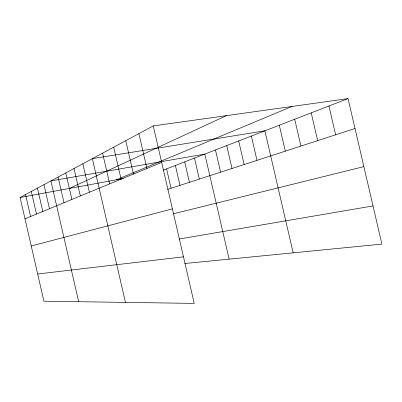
<?xml version="1.0" encoding="UTF-8"?>
<svg xmlns="http://www.w3.org/2000/svg" width="402" height="402" viewBox="0 0 402 402"><rect width="100%" height="100%" fill="white"/><g stroke="black" fill="none" stroke-linecap="round" stroke-linejoin="round"><path stroke-width="0.6" d="M153.252 125.911L194.231 303.399L43.913 301.204L20.1 197.493L153.252 125.911L348.047 98.601L381.9 244.109L184.804 263.501M69.44 188.427L226.336 115.665M116.253 179.83L291.993 106.46M24.994 218.814L161.674 162.383M163.257 170.172L348.047 98.601M167.684 189.362L355.006 128.509M31.235 245.989L172.408 208.879M173.332 213.819L363.875 166.629M20.1 197.493L123.434 178.508M179.151 239.024L373.021 205.935M37.667 274.003L183.478 256.828M328.947 105.997L335.64 134.801M311.213 112.867L317.665 140.64M294.701 119.263L300.927 146.077M279.295 125.233L285.304 151.152M293.174 252.838L264.878 130.816L92.349 158.649L125.454 302.394M251.366 136.047L256.999 160.348M238.677 140.961L244.135 164.529M226.728 145.589L232.024 168.463M215.467 149.951L220.608 172.172M229.135 259.139L204.834 154.072L50.908 180.93L78.676 301.711M194.478 158.081L199.332 179.081M184.679 161.875L189.402 182.307M175.403 165.468L179.995 185.362M166.599 168.88L171.076 188.262M138.886 133.635L146.926 168.473M125.756 140.69L133.444 174.036M113.706 147.172L121.072 179.146M102.605 153.137L109.681 183.85M82.847 163.76L89.4 192.221M74.018 168.503L80.335 195.965M65.787 172.93L71.888 199.452M58.104 177.061L64.003 202.708M43.959 184.664L49.486 208.703M37.441 188.166L42.798 211.467M31.316 191.463L36.507 214.06M25.547 194.563L30.582 216.507"/></g></svg>
